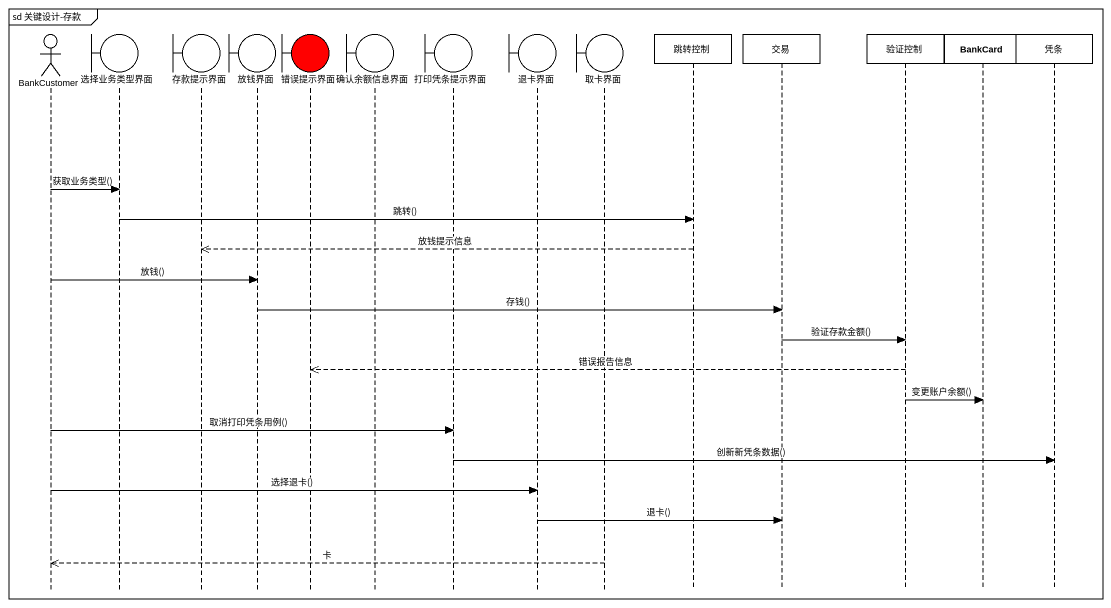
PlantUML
@startuml
mainframe sd 关键设计-存款
hide footbox
actor BankCustomer
boundary 选择业务类型界面
boundary 存款提示界面
boundary 放钱界面
boundary 错误提示界面 #FF0000
boundary 确认余额信息界面
boundary 打印凭条提示界面
boundary 退卡界面
boundary 取卡界面
participant 跳转控制
participant 交易
participant 验证控制
participant BankCard
participant 凭条

BankCustomer -> 选择业务类型界面 : 获取业务类型()
选择业务类型界面 -> 跳转控制 : 跳转()
跳转控制 -->> 存款提示界面 : 放钱提示信息
BankCustomer -> 放钱界面 : 放钱()
放钱界面 -> 交易 : 存钱()
交易 -> 验证控制 : 验证存款金额()
验证控制 -->> 错误提示界面 : 错误报告信息
验证控制 -> BankCard : 变更账户余额()
BankCustomer -> 打印凭条提示界面 : 取消打印凭条用例()
打印凭条提示界面 -> 凭条 : 创新新凭条数据()
BankCustomer -> 退卡界面 : 选择退卡()
退卡界面 -> 交易 : 退卡()
取卡界面 -->> BankCustomer : 卡
@enduml
